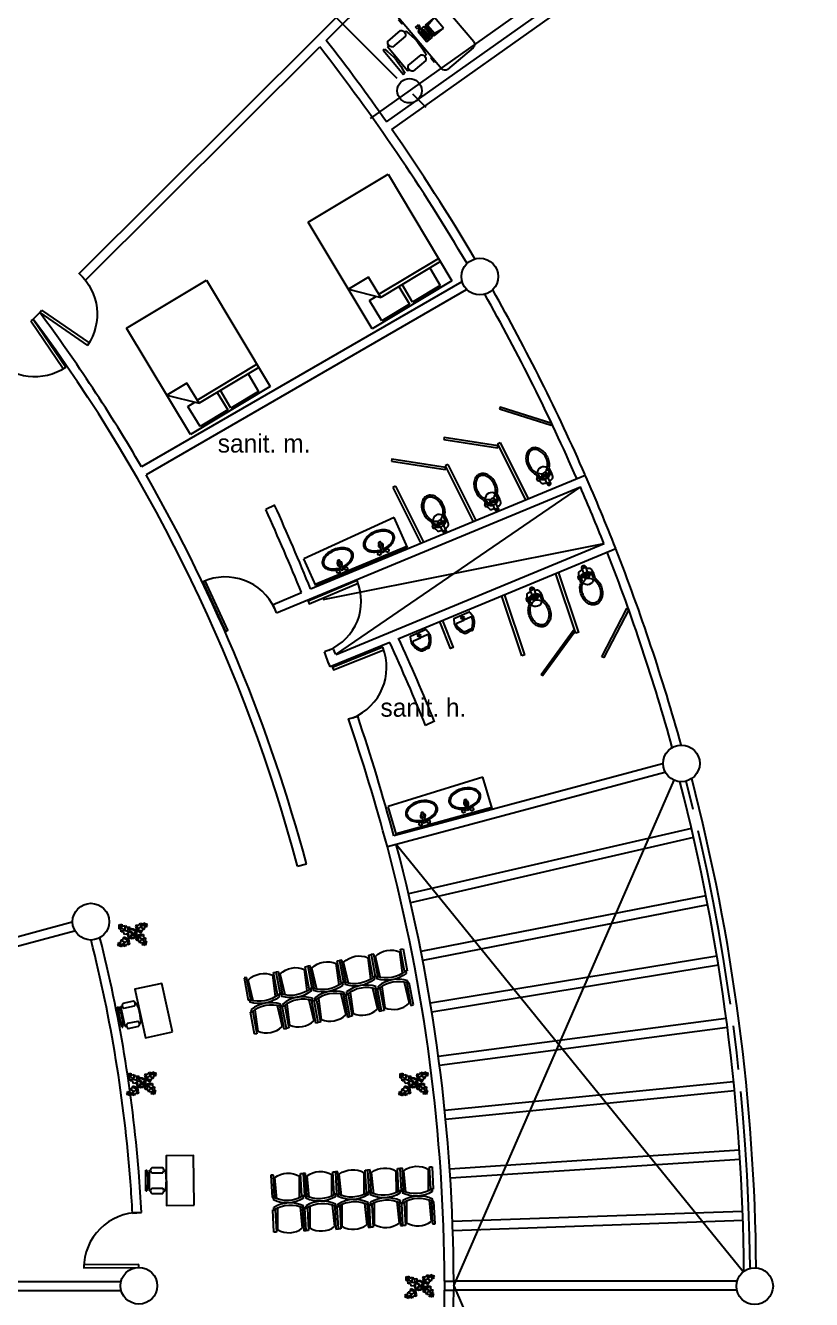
# Model space of a CAD drawing. Header units: millimetres. Extents: x 9 to 248, y 25 to 124.
# Drawn here: x 232.83 to 245.69, y 79.94 to 100.77 of the extents above; entities that cross this region are included whole.
import ezdxf

# ---------------------------------------------------------------- set-up
doc = ezdxf.new("R2010")
doc.units = ezdxf.units.MM
doc.header["$LTSCALE"] = 0.8
doc.header["$MEASUREMENT"] = 0
doc.linetypes.add('ACAD_ISO02W100', pattern=[15, 12, -3])
doc.linetypes.add('ACAD_ISO08W100', pattern=[36, 24, -3, 6, -3])
for name, color, linetype in [('cancel', 2, 'Continuous'), ('CANCELERIA', 30, 'Continuous'), ('COLUMNAS', 5, 'Continuous'), ('EJES', 1, 'ACAD_ISO08W100'), ('JARDIN', 3, 'Continuous'), ('letrero', 4, 'Continuous'), ('MSAN', 2, 'Continuous'), ('MUEBLES', 2, 'Continuous'), ('MUROS', 6, 'Continuous')]:
    doc.layers.add(name, color=color, linetype=linetype)
doc.styles.get("Standard").update_dxf_attribs({"font": 'bgothl.ttf'})

# ---------------------------------------------------------------- blocks, each defined once
blk = doc.blocks.new('PUERTA01')
at = {"layer": 'MUEBLES', "ltscale": 0.15}
blk.add_lwpolyline([(91.591, 47.157), (92.347, 46.669), (92.374, 46.711), (91.618, 47.199)], close=True, dxfattribs=at)
blk.add_arc((91.616, 47.201), 0.9, 236.4813, 327.5293, dxfattribs=at)
blk = doc.blocks.new('COLUMNA')
at = {"layer": 'COLUMNAS', "ltscale": 0.15}
blk.add_circle((78.551, 72.792), 0.3, dxfattribs=at)
blk = doc.blocks.new('ESCRITORIO')
at = {"layer": 'MUEBLES', "ltscale": 0.15}
blk.add_lwpolyline([(78.54, 40.671), (79.258, 41.044), (79.051, 41.443), (78.332, 41.07)], close=True, dxfattribs=at)
blk = doc.blocks.new('Plant - Rubber or Philodendron')
at = {"linetype": 'Continuous'}
for p, q in [((-16.2005, 11.4774), (-13.9899, 8.1064)), ((-16.2005, 11.4774), (-14.8639, 10.7964)), ((-16.0159, 6.3329), (-16.2005, 11.4774)), ((-14.0069, 5.8704), (-16.0159, 6.3329)), ((-15.3434, 6.5514), (-13.9984, 6.9884)), ((-14.8639, 10.7964), (-12.6195, 11.8975)), ((-13.5868, 2.2894), (-14.0069, 5.8704)), ((-13.9899, 8.1064), (-9.5434, 4.7185)), ((-10.6784, 2.491), (-13.5868, 2.2894)), ((-13.3174, 8.325), (-13.0735, 11.0065)), ((-13.1329, 3.1804), (-10.6614, 4.727)), ((-12.6195, 11.8975), (-12.1909, 9.4345)), ((-12.1909, 9.4345), (-8.3829, 10.3)), ((-9.5858, -0.8715), (-10.6784, 2.491)), ((-9.5434, 4.7185), (-4.1917, 2.9888)), ((-8.8369, 9.409), (-9.0894, 5.6095)), ((-8.3829, 10.3), (-7.0549, 8.501)), ((-7.1228, -0.443), (-3.5248, 2.2131)), ((-7.0549, 8.501), (-3.0284, 8.6941)), ((-4.8529, 4.012), (-5.7184, 7.82)), ((-3.5248, 2.2131), (-3.3011, 2.4355)), ((-3.3011, 2.4355), (-0.5306, 1.7947)), ((-3.0284, 8.6941), (-3.0709, 3.1041)), ((-3.0709, 3.1041), (0.0797, 2.3163)), ((-0.5306, 1.7947), (-0.2255, -0.5527)), ((-0.5306, 1.7947), (-0.5306, 1.7947)), ((0.0797, 2.3163), (0.4866, -0.031)), ((0.4866, -0.031), (2.1141, 0.2298)), ((2.1141, 0.2298), (5.4346, 3.9146)), ((6.1032, 3.6844), (2.8262, -0.031)), ((4.6914, 8.8812), (5.3859, 11.2828)), ((4.6914, 8.8812), (5.5014, 4.4831)), ((5.3859, 11.2828), (8.8871, 10.7908)), ((5.4346, 3.9146), (5.5014, 4.4831)), ((5.9878, 10.4842), (7.1971, 6.3869)), ((11.1089, 1.1958), (6.1032, 3.6844)), ((10.3916, 8.7942), (6.2847, 4.4028)), ((7.7005, 4.8881), (11.5025, 3.9967)), ((8.8871, 10.7908), (9.9809, 13.4933)), ((9.9809, 13.4933), (13.3837, 12.301)), ((15.3859, 11.3055), (10.3916, 8.7942)), ((10.5828, 12.6946), (10.8893, 9.7953)), ((14.2977, 6.1031), (10.9934, 7.9956)), ((12.7005, 4.8994), (11.1089, 1.1958)), ((14.8995, 5.3044), (12.7005, 4.8994)), ((13.3837, 12.301), (14.68, 13.9039)), ((14.5816, 13.2037), (14.3848, 11.8033)), ((14.68, 13.9039), (19.3848, 11.8146)), ((15.7909, 9.1065), (14.8995, 5.3044)), ((15.2875, 10.6053), (17.5907, 9.2105)), ((19.3848, 11.8146), (15.3859, 11.3055)), ((18.1925, 8.4119), (15.7909, 9.1065)), ((19.3848, 11.8146), (18.1868, 10.9119)), ((18.1868, 10.9119), (18.1925, 8.4119)), ((-18.008, -14.1781), (-16.8101, -13.2754)), ((-18.008, -14.1781), (-14.0091, -13.669)), ((-13.3032, -16.2674), (-18.008, -14.1781)), ((-16.8157, -10.7754), (-14.4141, -11.4699)), ((-16.8101, -13.2754), (-16.8157, -10.7754)), ((-13.9107, -12.9688), (-16.2139, -11.574)), ((-14.4141, -11.4699), (-13.5228, -7.6679)), ((-14.0091, -13.669), (-9.0148, -11.1577)), ((-13.5228, -7.6679), (-11.3237, -7.2629)), ((-12.0069, -14.6645), (-13.3032, -16.2674)), ((-13.2048, -15.5672), (-13.008, -14.1668)), ((-12.921, -8.4665), (-9.6166, -10.359)), ((-8.6042, -15.8568), (-12.0069, -14.6645)), ((-11.3237, -7.2629), (-9.7321, -3.5593)), ((-6.3237, -7.2516), (-10.1257, -6.3602)), ((-9.7321, -3.5593), (-4.7264, -6.0479)), ((-7.1228, -0.443), (-9.5858, -0.8715)), ((-9.206, -15.0581), (-9.5126, -12.1588)), ((-9.0148, -11.1577), (-4.9047, -6.8122)), ((-7.5103, -13.1543), (-8.6042, -15.8568)), ((-4.0092, -13.6463), (-7.5103, -13.1543)), ((-4.611, -12.8477), (-5.8203, -8.7504)), ((-2.019, -3.6148), (-4.7264, -6.0479)), ((-4.1246, -6.8466), (-4.0579, -6.2781)), ((-3.3146, -11.2447), (-4.1246, -6.8466)), ((-4.0579, -6.2781), (-0.9375, -3.1608)), ((-3.3146, -11.2447), (-4.0092, -13.6463)), ((-2.019, -3.6148), (-0.2255, -0.5527)), ((-0.9375, -3.1608), (0.5883, -0.8135)), ((0.5883, -0.8135), (2.2447, -2.0916)), ((2.8262, -0.031), (1.3003, -0.5527)), ((1.3003, -0.5527), (2.4193, -1.4655)), ((2.2447, -2.0916), (6.7108, -2.6626)), ((2.4193, -1.4655), (6.895, -2.1175)), ((4.943, -7.9659), (6.7108, -2.6626)), ((8.8321, -9.0266), (4.943, -7.9659)), ((11.6605, -0.5413), (6.895, -2.1175)), ((12.3677, -6.1981), (7.219, -2.6772)), ((8.125, -4.0768), (7.7715, -7.9659)), ((8.3544, -2.7453), (13.1973, -2.1704)), ((9.5392, -11.1479), (8.8321, -9.0266)), ((13.4283, -11.5015), (9.5392, -11.1479)), ((10.2463, -10.4408), (11.6605, -6.9053)), ((11.6605, -0.5413), (14.1354, -0.8948)), ((15.5496, -10.7943), (12.3677, -6.1981)), ((13.0748, -13.9763), (13.4283, -11.5015)), ((15.5496, -13.6228), (13.0748, -13.9763)), ((16.2567, -5.8446), (13.4283, -6.5517)), ((14.8425, -10.7943), (13.7819, -13.2692)), ((14.1354, -0.8948), (14.1354, -4.4304)), ((14.1354, -4.4304), (16.9638, -5.1375)), ((16.6103, -14.6834), (15.5496, -10.7943)), ((16.6103, -14.6834), (15.5496, -13.6228)), ((17.3174, -9.7337), (15.9032, -9.7337)), ((16.9638, -5.1375), (16.2567, -8.673)), ((16.2567, -8.673), (18.0245, -9.7337)), ((18.0245, -9.7337), (16.6103, -14.6834))]:
    blk.add_line(p, q, dxfattribs=at)
for centre, radius, start, end in [((0.0308, 0.1664), 6, 178.6147, 235.1169), ((0.0308, 0.1664), 5, 168.1647, 238.6725), ((0, 0), 6.1275, 34.37569, 120.1028), ((-0.0601, -0.2075), 5.2461, 33.82192, 124.9414), ((-0.2664, 0.1682), 5.2775, 338.4094, 20.03007), ((-0.098, 0.1364), 6.1288, 341.2017, 26.09184), ((-0.0234, 0.3825), 6.1492, 242.5812, 331.2714), ((-0.1102, 0.4886), 5.2883, 247.3711, 327.472)]:
    blk.add_arc(centre, radius, start, end, dxfattribs=at)
blk = doc.blocks.new('Chair - Desk')
at = {"linetype": 'Continuous'}
for p, q in [((-8.5, 0), (-8.5, -1)), ((-8.5, 0), (8.5, 0)), ((8.5, 0), (8.5, -1)), ((-10.5, -5), (-10.5, -14)), ((-8.5, -3), (-8.5, -4)), ((-8.5, -3), (8.5, -3)), ((-6.5, -14), (-6.5, -5)), ((-2, -3), (-2, -1.9355)), ((2, -1.9576), (2, -3)), ((6.5, -5), (6.5, -14)), ((8.5, -3), (8.5, -4)), ((10.5, -14), (10.5, -5)), ((-8.5, -15), (-8.5, -16)), ((8.5, -15), (8.5, -16))]:
    blk.add_line(p, q, dxfattribs=at)
for centre, radius, start, end in [((-8.5, -6.5), 2.5, 36.8699, 143.1301), ((0, 34.625), 36.625, 256.5803, 283.4197), ((8.5, -6.5), 2.5, 36.8699, 143.1301), ((-8.5, -12.5), 2.5, 216.8699, 323.1301), ((0, 19.625), 36.625, 256.5803, 283.4197), ((8.5, -12.5), 2.5, 216.8699, 323.1301)]:
    blk.add_arc(centre, radius, start, end, dxfattribs=at)
blk = doc.blocks.new('columna0001')
at = {"layer": 'COLUMNAS', "ltscale": 0.15}
blk.add_circle((0, 0), 0.2, dxfattribs=at)
blk = doc.blocks.new('PUERTA')
blk.add_lwpolyline([(-0.95, 0.948), (-0.95, -0.002), (-0.902, -0.002), (-0.902, 0.947)])
at = {"ltscale": 0.15}
blk.add_arc((-0.95, -0.002), 0.95, 0.0972, 90, dxfattribs=at)
blk = doc.blocks.new('S-ESPERA')
at = {"color": 0, "linetype": 'ByBlock'}
for p, q in [((-0.183, 2.642), (0.183, 2.642)), ((-0.183, 2.601), (-0.183, 2.642)), ((0.183, 2.601), (-0.183, 2.601)), ((0.209, 2.563), (-0.142, 2.581)), ((0.183, 2.642), (0.183, 2.621)), ((0.183, 2.621), (0.224, 2.621)), ((0.183, 2.621), (0.183, 2.601)), ((0.183, 2.154), (-0.183, 2.154)), ((-0.183, 2.154), (-0.183, 2.113)), ((-0.183, 2.113), (0.183, 2.113)), ((-0.183, 2.113), (0.183, 2.113)), ((-0.183, 2.073), (-0.183, 2.113)), ((-0.183, 2.113), (0.183, 2.113)), ((0.209, 2.192), (-0.142, 2.174)), ((0.183, 2.134), (0.183, 2.154)), ((0.183, 2.113), (0.183, 2.134)), ((0.183, 2.134), (0.224, 2.134)), ((0.183, 2.113), (0.183, 2.093)), ((0.183, 2.113), (0.183, 2.093)), ((0.183, 2.093), (0.224, 2.093)), ((0.183, 2.093), (0.183, 2.073)), ((0.183, 2.093), (0.224, 2.093)), ((0.183, 2.073), (-0.183, 2.073)), ((0.209, 2.035), (-0.142, 2.052)), ((-0.183, 1.626), (-0.183, 1.585)), ((0.183, 1.626), (-0.183, 1.626)), ((-0.183, 1.544), (-0.183, 1.585)), ((-0.183, 1.585), (0.183, 1.585)), ((-0.183, 1.585), (0.183, 1.585)), ((0.183, 1.544), (-0.183, 1.544)), ((0.209, 1.664), (-0.142, 1.646)), ((0.209, 1.506), (-0.142, 1.524)), ((0.183, 1.605), (0.183, 1.626)), ((0.183, 1.605), (0.224, 1.605)), ((0.183, 1.585), (0.183, 1.605)), ((0.183, 1.585), (0.183, 1.565)), ((0.183, 1.565), (0.183, 1.544)), ((0.183, 1.565), (0.224, 1.565)), ((-0.183, 1.097), (-0.183, 1.057)), ((0.183, 1.097), (-0.183, 1.097)), ((-0.183, 1.057), (0.183, 1.057)), ((-0.183, 1.016), (-0.183, 1.057)), ((-0.183, 1.057), (0.183, 1.057)), ((0.209, 1.135), (-0.142, 1.118)), ((0.183, 1.077), (0.183, 1.097)), ((0.183, 1.077), (0.224, 1.077)), ((0.183, 1.057), (0.183, 1.077)), ((0.183, 1.057), (0.183, 1.036)), ((0.183, 1.016), (-0.183, 1.016)), ((0.209, 0.978), (-0.142, 0.996)), ((0.183, 1.036), (0.183, 1.016)), ((0.183, 1.036), (0.224, 1.036)), ((-0.183, 0.569), (-0.183, 0.528)), ((0.183, 0.569), (-0.183, 0.569)), ((-0.183, 0.488), (-0.183, 0.528)), ((-0.183, 0.528), (0.183, 0.528)), ((-0.183, 0.528), (0.183, 0.528)), ((0.183, 0.488), (-0.183, 0.488)), ((0.209, 0.607), (-0.142, 0.589)), ((0.209, 0.45), (-0.142, 0.467)), ((0.183, 0.549), (0.183, 0.569)), ((0.183, 0.549), (0.224, 0.549)), ((0.183, 0.528), (0.183, 0.549)), ((0.183, 0.528), (0.183, 0.508)), ((0.183, 0.508), (0.183, 0.488)), ((0.183, 0.508), (0.224, 0.508)), ((-0.183, 0.041), (-0.183, 0)), ((0.183, 0.041), (-0.183, 0.041)), ((-0.183, 0), (0.183, 0)), ((0.209, 0.079), (-0.142, 0.061)), ((0.183, 0.02), (0.183, 0.041)), ((0.183, 0.02), (0.224, 0.02)), ((0.183, 0), (0.183, 0.02))]:
    blk.add_line(p, q, dxfattribs=at)
for centre, radius, start, end in [((0.166, 2.377), 0.369, 146.6015, 213.3985), ((-0.274, 2.377), 0.518, 331.9275, 28.0725), ((-0.234, 2.377), 0.518, 331.9275, 28.0725), ((-0.274, 1.849), 0.518, 331.9275, 28.0725), ((-0.234, 1.849), 0.518, 331.9275, 28.0725), ((0.166, 1.849), 0.369, 146.6015, 213.3985), ((0.166, 1.321), 0.369, 146.6015, 213.3985), ((-0.274, 1.321), 0.518, 331.9275, 28.0725), ((-0.234, 1.321), 0.518, 331.9275, 28.0725), ((0.166, 0.792), 0.369, 146.6015, 213.3985), ((-0.274, 0.792), 0.518, 331.9275, 28.0725), ((-0.234, 0.792), 0.518, 331.9275, 28.0725), ((0.166, 0.264), 0.369, 146.6015, 213.3985), ((-0.274, 0.264), 0.518, 331.9275, 28.0725), ((-0.234, 0.264), 0.518, 331.9275, 28.0725)]:
    blk.add_arc(centre, radius, start, end, dxfattribs=at)
blk = doc.blocks.new('MU10')
at = {"color": 0, "linetype": 'ByBlock'}
blk.add_lwpolyline([(0.125, -0.037), (0.127, -0.048), (0.131, -0.057), (0.135, -0.066), (0.141, -0.073), (0.163, -0.089), (0.228, -0.092, 0.063937), (0.263, -0.125, 0.085102), (0.338, -0.163, 0.074474), (0.432, -0.177, 0.074474), (0.527, -0.163, 0.085102), (0.602, -0.125, 0.106258), (0.655, -0.065, 0.128301), (0.672, 0, 0.128301), (0.655, 0.065, 0.106258), (0.602, 0.125, 0.085102), (0.527, 0.163, 0.074474), (0.432, 0.177, 0.074474), (0.338, 0.163, 0.085102), (0.263, 0.125, 0.063937), (0.228, 0.092), (0.163, 0.089), (0.141, 0.073), (0.135, 0.066), (0.131, 0.057), (0.127, 0.047), (0.125, 0.037), (0.124, 0.03), (0.03, 0.03, 0.414214), (0, 0, 0.414214), (0.03, -0.03), (0.124, -0.03)], format="xyb", close=True, dxfattribs=at)
for points in [[(0.143, 0.116), (0.121, 0.113), (0.1, 0.108), (0.086, 0.101), (0.077, 0.092), (0.071, 0.081), (0.068, 0.068), (0.065, 0.052), (0.063, 0.036), (0.063, 0.03)], [(0.151, 0.13), (0.141, 0.13), (0.141, 0.11), (0.151, 0.11)], [(0.161, 0.1), (0.151, 0.1), (0.151, 0.14), (0.191, 0.14), (0.191, 0.1), (0.161, 0.1)], [(0.161, 0.075), (0.151, 0.075), (0.151, 0.085), (0.191, 0.085), (0.191, 0.075), (0.181, 0.075)], [(0.161, 0.085), (0.161, 0.1)], [(0.161, 0.017), (0.161, 0.03), (0.181, 0.03), (0.181, 0.017)], [(0.166, 0.03), (0.166, 0.05), (0.176, 0.05), (0.176, 0.03)], [(0.181, 0.085), (0.181, 0.1)], [(0.191, 0.135), (0.196, 0.135), (0.196, 0.105), (0.191, 0.105)], [(0.196, 0.13), (0.201, 0.13), (0.201, 0.11), (0.196, 0.11)], [(0.201, 0.125), (0.211, 0.125), (0.211, 0.115), (0.201, 0.115)], [(0.257, 0.121), (0.213, 0.12)], [(0.063, -0.03), (0.063, -0.036), (0.065, -0.052), (0.068, -0.068), (0.071, -0.081), (0.077, -0.092), (0.086, -0.101), (0.1, -0.108), (0.121, -0.113), (0.151, -0.117), (0.16, -0.119), (0.257, -0.121)], [(0.161, -0.018), (0.161, -0.025), (0.181, -0.025), (0.181, -0.017)], [(0.166, -0.025), (0.161, -0.075), (0.181, -0.075), (0.176, -0.025)]]:
    blk.add_lwpolyline(points, dxfattribs=at)
blk.add_lwpolyline([(0.161, 0.05), (0.181, 0.05), (0.181, 0.075), (0.161, 0.075)], close=True, dxfattribs=at)
for points in [[(0.183, 0.085, 0.076321), (0.186, 0.1)], [(0.432, 0.147, 0.074474), (0.346, 0.135, 0.085102), (0.281, 0.101, 0.171931), (0.22, 0.012, 0.128301)], [(0.22, -0.012, 0.171931), (0.281, -0.101, 0.085102), (0.346, -0.135, 0.074474), (0.432, -0.147, 0.074474), (0.518, -0.135, 0.085102), (0.584, -0.101, 0.106258), (0.629, -0.05, 0.128301), (0.642, 0, 0.128301), (0.629, 0.05, 0.106258), (0.584, 0.101, 0.085102), (0.518, 0.135, 0.074474), (0.432, 0.147, 0.074474)]]:
    blk.add_lwpolyline(points, format="xyb", dxfattribs=at)
for centre, radius in [((0.03, 0), 0.015), ((0.171, 0), 0.02), ((0.171, 0), 0.01)]:
    blk.add_circle(centre, radius, dxfattribs=at)
for start, end in [(99.1612, 262.0544), (280.0935, 78.4473), (266.1443, 266.2441)]:
    blk.add_arc((0.171, 0), 0.0503, start, end)
blk.add_arc((0.223, 0), 0.102, 296.6147, 63.3853, dxfattribs=at)
blk = doc.blocks.new('MINGP1')
at = {"layer": 'MSAN'}
for p, q in [((-0.133, 0.118), (-0.153, 0.049)), ((-0.133, 0.118), (-0.153, 0.049)), ((-0.124, 0.126), (0.146, 0.126)), ((-0.124, 0.126), (0.146, 0.126)), ((-0.111, 0.034), (0.011, 0.034)), ((-0.111, 0.034), (0.011, 0.034)), ((0.133, 0.034), (0.012, 0.034)), ((0.133, 0.034), (0.012, 0.034)), ((0.155, 0.118), (0.175, 0.049)), ((0.155, 0.118), (0.175, 0.049)), ((-0.046, -0.142), (0.011, -0.142)), ((-0.046, -0.142), (0.011, -0.142)), ((-0.041, -0.173), (0.011, -0.173)), ((-0.041, -0.173), (0.011, -0.173)), ((0.068, -0.142), (0.012, -0.142)), ((0.068, -0.142), (0.012, -0.142)), ((0.063, -0.173), (0.012, -0.173)), ((0.063, -0.173), (0.012, -0.173))]:
    blk.add_line(p, q, dxfattribs=at)
for radius in [0.0236, 0.0236, 0.00865, 0.00865]:
    blk.add_circle((0.01, 0.078), radius, dxfattribs=at)
for centre, radius, start, end in [((-0.076, 0.027), 0.08, 163.9075, 184.4031), ((-0.076, 0.027), 0.08, 163.9075, 184.4031), ((0.123, 0.042), 0.28, 184.4031, 226.7696), ((0.123, 0.042), 0.28, 184.4031, 226.7696), ((-0.124, 0.116), 0.01, 90, 163.9075), ((-0.124, 0.116), 0.01, 90, 163.9075), ((-0.111, 0.014), 0.02, 90, 188.6816), ((-0.111, 0.014), 0.02, 90, 188.6816), ((0.146, 0.053), 0.28, 188.6816, 222.3611), ((0.146, 0.053), 0.28, 188.6816, 222.3611), ((-0.124, 0.053), 0.28, 317.6389, 351.3184), ((-0.124, 0.053), 0.28, 317.6389, 351.3184), ((-0.101, 0.042), 0.28, 313.2304, 355.5969), ((-0.101, 0.042), 0.28, 313.2304, 355.5969), ((0.133, 0.014), 0.02, 351.3184, 90), ((0.133, 0.014), 0.02, 351.3184, 90), ((0.146, 0.116), 0.01, 16.0925, 90), ((0.146, 0.116), 0.01, 16.0925, 90), ((0.098, 0.027), 0.08, 355.5969, 16.0925), ((0.098, 0.027), 0.08, 355.5969, 16.0925), ((-0.041, -0.133), 0.04, 226.7696, 270), ((-0.041, -0.133), 0.04, 226.7696, 270), ((-0.046, -0.122), 0.02, 222.3611, 270), ((-0.046, -0.122), 0.02, 222.3611, 270), ((0.063, -0.133), 0.04, 270, 313.2304), ((0.063, -0.133), 0.04, 270, 313.2304), ((0.068, -0.122), 0.02, 270, 317.6389), ((0.068, -0.122), 0.02, 270, 317.6389)]:
    blk.add_arc(centre, radius, start, end, dxfattribs=at)
blk = doc.blocks.new('LLAVES')
at = {"color": 0, "linetype": 'ByBlock'}
for p, q in [((0.015, 0.005), (0.015, -0.005)), ((0.095, 0.01), (0.02, 0.01)), ((0.1, -0.005), (0.1, 0.005)), ((0.02, -0.01), (0.095, -0.01))]:
    blk.add_line(p, q, dxfattribs=at)
for centre in [(0.013, 0.035), (0.013, -0.035)]:
    blk.add_circle(centre, 0.013, dxfattribs=at)
for centre, start, end in [((0.02, 0.005), 90, 180), ((0.095, 0.005), 0, 90), ((0.02, -0.005), 180, 270), ((0.095, -0.005), 270, 360)]:
    blk.add_arc(centre, 0.005, start, end, dxfattribs=at)
blk = doc.blocks.new('MU6')
at = {"color": 0, "linetype": 'ByBlock'}
for points in [[(-0.018, 0.171, 0.050781), (-0.102, 0.158, 0.076871), (-0.183, 0.123, 0.107155), (-0.243, 0.064, 0.146462), (-0.261, 0.005, 0.146462), (-0.243, -0.054, 0.107155), (-0.183, -0.112, 0.076871), (-0.102, -0.148, 0.063889), (0.003, -0.161, 0.063889), (0.109, -0.148, 0.076871), (0.19, -0.112, 0.107155), (0.25, -0.054, 0.146462), (0.267, 0.005, 0.146462), (0.25, 0.064, 0.107155), (0.19, 0.123, 0.076871), (0.109, 0.158, 0.053581), (0.021, 0.171, 0.063889)], [(-0.017, 0.151, 0.050781), (-0.097, 0.139, 0.076871), (-0.173, 0.106, 0.107155), (-0.226, 0.053, 0.146462), (-0.241, 0.005, 0.146462), (-0.226, -0.043, 0.107155), (-0.173, -0.095, 0.076871), (-0.097, -0.128, 0.063889), (0.003, -0.141, 0.063889), (0.104, -0.128, 0.076871), (0.179, -0.095, 0.107155), (0.233, -0.043, 0.146462), (0.247, 0.005, 0.146462), (0.233, 0.053, 0.107155), (0.179, 0.106, 0.076871), (0.104, 0.139, 0.053581), (0.02, 0.151, 0.053581)]]:
    blk.add_lwpolyline(points, format="xyb", dxfattribs=at)
for start, end in [(119.1764, 240.8236), (299.1764, 60.8236)]:
    blk.add_arc((0.001, 0.088), 0.04, start, end, dxfattribs=at)
at = {"color": 0, "linetype": 'ByBlock', "xscale": 2, "yscale": 2, "zscale": 2, "rotation": 270}
blk.add_blockref('LLAVES', (0.001, 0.228), dxfattribs=at)
blk = doc.blocks.new('Bed - Queen')
at = {"linetype": 'Continuous'}
for p, q in [((0, -80.00003), (0, 0)), ((0, 0), (59.99999, 0)), ((59.99999, 0), (59.99999, -80.00003)), ((7.99999, -1.2), (28.79998, -1.2)), ((7.99999, -14.4), (7.99999, -1.2)), ((28.79998, -1.2), (28.79998, -14.4)), ((31.19999, -1.2), (51.99999, -1.2)), ((31.19999, -14.4), (31.19999, -1.2)), ((51.99999, -1.2), (51.99999, -16.4)), ((0, -14.4), (44.8, -14.4)), ((59.99999, -29.6), (44.8, -14.4)), ((44.8, -14.4), (44.8, -29.6)), ((51.99999, -16.4), (46.79936, -16.4)), ((44.8, -16.8), (0, -16.8)), ((44.8, -29.6), (59.99999, -29.6)), ((59.99999, -80.00003), (0, -80.00003))]:
    blk.add_line(p, q, dxfattribs=at)
blk = doc.blocks.new('p')
at = {"layer": 'MUEBLES', "ltscale": 0.15}
for p, q in [((341.747, 97.963), (341.706, 97.935)), ((341.747, 97.963), (342.279, 97.181)), ((342.237, 97.154), (342.279, 97.181))]:
    blk.add_line(p, q, dxfattribs=at)
blk.add_lwpolyline([(341.706, 97.935), (342.237, 97.154)], dxfattribs=at)
blk.add_arc((341.773, 97.925), 0.9, 221.9623, 304.191, dxfattribs=at)
blk = doc.blocks.new('escr')
at = {"linetype": 'Continuous'}
for p, q in [((-0.76, -0.213), (-0.76, 0.336)), ((-0.692, 0.404), (0.543, 0.404)), ((0.611, 0.336), (0.611, -0.213)), ((-0.198, -0.03), (-0.198, 0.168)), ((-0.168, 0), (-0.198, 0.168)), ((-0.198, 0.168), (0.03, 0.168)), ((-0.198, -0.03), (-0.168, 0)), ((0, 0), (-0.168, 0)), ((0.03, 0.168), (0, 0)), ((0, 0), (0.03, -0.03)), ((0.03, 0.168), (0.03, -0.03)), ((0.03, -0.03), (-0.198, -0.03)), ((-0.198, -0.061), (0.03, -0.061)), ((-0.198, -0.183), (-0.198, -0.061)), ((0.03, -0.183), (-0.198, -0.183)), ((0, -0.091), (-0.168, -0.091)), ((-0.168, -0.091), (-0.168, -0.137)), ((0, -0.107), (-0.168, -0.107)), ((-0.168, -0.122), (0, -0.122)), ((-0.168, -0.137), (0, -0.137)), ((0, -0.152), (-0.168, -0.152)), ((-0.168, -0.152), (-0.168, -0.168)), ((-0.168, -0.168), (0, -0.168)), ((0, -0.137), (0, -0.091)), ((0, -0.168), (0, -0.152)), ((0.03, -0.061), (0.03, -0.183)), ((0.061, -0.107), (0.061, -0.168)), ((0.107, -0.107), (0.061, -0.107)), ((0.061, -0.168), (0.107, -0.168)), ((0.069, -0.122), (0.069, -0.137)), ((0.099, -0.122), (0.069, -0.122)), ((0.069, -0.137), (0.099, -0.137)), ((0.084, -0.122), (0.084, -0.137)), ((0.099, -0.137), (0.099, -0.122)), ((0.107, -0.168), (0.107, -0.107)), ((0.543, -0.282), (-0.692, -0.282)), ((-0.532, -0.282), (-0.532, -0.305)), ((-0.532, -0.305), (-0.44, -0.305)), ((-0.44, -0.305), (-0.44, -0.282)), ((-0.418, -0.393), (-0.418, -0.667)), ((-0.357, -0.362), (-0.357, -0.332)), ((-0.296, -0.667), (-0.296, -0.393)), ((0.1, -0.393), (0.1, -0.667)), ((0.161, -0.362), (0.161, -0.332)), ((0.222, -0.667), (0.222, -0.393)), ((0.291, -0.305), (0.291, -0.282)), ((0.383, -0.305), (0.291, -0.305)), ((0.383, -0.282), (0.383, -0.305)), ((-0.357, -0.728), (-0.357, -0.698)), ((0.161, -0.728), (-0.357, -0.728)), ((-0.357, -0.82), (-0.357, -0.789)), ((0.161, -0.82), (-0.357, -0.82)), ((-0.159, -0.76), (-0.159, -0.728)), ((-0.037, -0.728), (-0.037, -0.761)), ((0.161, -0.728), (0.161, -0.698)), ((0.161, -0.82), (0.161, -0.789))]:
    blk.add_line(p, q, dxfattribs=at)
for centre, radius, start, end in [((-0.68, 0.324), 0.0808, 98.1301, 171.8699), ((0.531, 0.324), 0.0808, 8.1301, 81.8699), ((-0.68, -0.202), 0.0808, 188.1301, 261.8699), ((-0.357, -0.439), 0.0762, 36.8699, 143.1301), ((-0.098, -1.418), 1.116, 76.5803, 103.4197), ((0.161, -0.439), 0.0762, 36.8699, 143.1301), ((0.531, -0.202), 0.0808, 278.1301, 351.8699), ((-0.357, -0.621), 0.0762, 216.8699, 323.1301), ((-0.098, -1.875), 1.116, 76.5803, 103.4197), ((0.161, -0.621), 0.0762, 216.8699, 323.1301)]:
    blk.add_arc(centre, radius, start, end, dxfattribs=at)

msp = doc.modelspace()

# ---------------------------------------------------------------- linework, layer by layer
at = {"layer": 'cancel', "ltscale": 0.15}
for p, q in [((241.913, 93.228), (237.905, 90.485)), ((237.703, 91.388), (242.292, 92.302)), ((239.836, 80.166), (243.441, 88.432)), ((243.726, 87.641), (239.097, 86.572)), ((243.759, 87.494), (239.131, 86.426)), ((244.57, 80.392), (238.896, 87.379)), ((243.962, 86.541), (239.3, 85.632)), ((243.991, 86.394), (239.329, 85.484)), ((244.142, 85.555), (239.454, 84.787)), ((244.166, 85.407), (239.478, 84.639)), ((244.295, 84.535), (239.585, 83.914)), ((244.314, 84.386), (239.605, 83.766)), ((239.689, 83.036), (244.416, 83.508)), ((239.704, 82.887), (244.431, 83.359)), ((239.771, 82.078), (244.511, 82.388)), ((239.781, 81.928), (244.521, 82.238)), ((239.816, 81.221), (244.563, 81.386)), ((239.821, 81.071), (244.569, 81.236)), ((244.46, 80.241), (239.836, 80.241)), ((239.836, 80.166), (243.441, 71.9)), ((244.46, 80.091), (239.836, 80.091))]:
    msp.add_line(p, q, dxfattribs=at)
for radius, start, end in [(32.9, 0.413, 14.5082), (33.1, 0.5209, 14.5097)]:
    msp.add_arc((211.686, 80.166), radius, start, end, dxfattribs=at)
at = {"layer": 'CANCELERIA', "ltscale": 0.15}
for centre, radius, start, end in [((211.686, 80.166), 33.075, 23.6312, 29.4951), ((211.686, 80.166), 32.925, 23.6312, 29.4951), ((211.686, 80.166), 32.925, 15.5049, 21.3688), ((211.686, 80.166), 33.075, 15.5049, 21.3688), ((211.685, 80.166), 28.001, 0.1525, 14.8469), ((211.685, 80.166), 28.151, 0.1525, 14.8469), ((211.685, 80.166), 28.001, 345.1531, 359.8475), ((211.685, 80.166), 28.151, 345.1531, 359.8475)]:
    msp.add_arc(centre, radius, start, end, dxfattribs=at)
at = {"layer": 'COLUMNAS', "ltscale": 0.15}
for centre in [(243.561, 88.707), (244.76, 80.159)]:
    msp.add_circle(centre, 0.3, dxfattribs=at)
at = {"layer": 'EJES', "ltscale": 0.15}
msp.add_line((230.762, 108.056), (239.38, 99.439), dxfattribs=at)
at = {"layer": 'EJES', "linetype": 'ByBlock', "ltscale": 0.15}
msp.add_line((238.475, 99.254), (245.488, 104.221), dxfattribs=at)
at = {"layer": 'EJES', "ltscale": 0.15}
msp.add_arc((211.686, 80.166), 33, 0.5209, 14.4791, dxfattribs=at)
at = {"layer": 'MUEBLES', "ltscale": 0.15}
for p, q in [((240.596, 93.953), (241.053, 93.034)), ((240.552, 93.93), (241.008, 93.012)), ((240.598, 93.95), (240.553, 93.927)), ((239.741, 93.596), (239.696, 93.574)), ((239.696, 93.574), (240.153, 92.655)), ((239.741, 93.596), (240.198, 92.678)), ((238.885, 93.242), (238.84, 93.22)), ((238.84, 93.22), (239.297, 92.301)), ((238.885, 93.242), (239.342, 92.323)), ((238.863, 92.728), (237.385, 92.054)), ((239.079, 92.238), (238.863, 92.728)), ((239.072, 92.255), (237.571, 91.63)), ((239.079, 92.238), (237.579, 91.614)), ((237.579, 91.614), (237.385, 92.054)), ((241.835, 90.832), (241.507, 91.804)), ((241.882, 90.848), (241.554, 91.82)), ((241.001, 90.483), (240.673, 91.455)), ((240.953, 90.467), (240.625, 91.439)), ((241.881, 90.851), (241.834, 90.835)), ((241.001, 90.483), (240.953, 90.467)), ((240.315, 88.482), (238.763, 88.001)), ((240.467, 87.969), (240.315, 88.482)), ((238.899, 87.539), (238.763, 88.001)), ((240.461, 87.986), (238.894, 87.556)), ((240.467, 87.969), (238.899, 87.539))]:
    msp.add_line(p, q, dxfattribs=at)
at = {"layer": 'MUEBLES'}
for points in [[(240.584, 94.502), (241.431, 94.235), (241.44, 94.264), (240.594, 94.531)], [(239.676, 94.004), (240.554, 93.867), (240.558, 93.898), (239.681, 94.035)], [(238.82, 93.65), (239.697, 93.513), (239.702, 93.543), (238.825, 93.681)], [(242.262, 90.451), (242.671, 91.24), (242.699, 91.225), (242.29, 90.437)], [(241.269, 90.16), (241.791, 90.878), (241.816, 90.86), (241.294, 90.142)]]:
    msp.add_lwpolyline(points, close=True, dxfattribs=at)
msp.add_lwpolyline([(239.656, 91.025), (239.826, 90.6), (239.785, 90.584), (239.615, 91.008)], dxfattribs=at)
at = {"layer": 'MUROS', "ltscale": 0.15}
for p, q in [((238.738, 99.196), (245.603, 104.057)), ((238.825, 99.072), (245.69, 103.935)), ((237.645, 100.634), (240.206, 103.182)), ((237.751, 100.527), (240.312, 103.075)), ((233.705, 96.714), (237.645, 100.634)), ((233.81, 96.607), (237.644, 100.421)), ((233.81, 96.607), (233.71, 96.716)), ((239.967, 96.581), (234.728, 93.556)), ((239.967, 96.581), (234.728, 93.556)), ((240.042, 96.451), (234.803, 93.426)), ((240.042, 96.451), (234.803, 93.426)), ((232.957, 95.97), (233.065, 96.077)), ((237.494, 91.56), (241.989, 93.421)), ((236.938, 91.167), (241.913, 93.228)), ((236.908, 92.927), (236.762, 92.856)), ((237.911, 90.488), (242.296, 92.304)), ((238.938, 90.751), (242.486, 92.22)), ((236.881, 91.306), (237.347, 91.499)), ((236.938, 91.167), (236.881, 91.306)), ((238.79, 90.684), (237.813, 90.285)), ((237.868, 90.587), (237.723, 90.533)), ((238.111, 89.435), (238.256, 89.474)), ((239.521, 89.399), (239.375, 89.327)), ((237.283, 87.025), (237.428, 87.064)), ((228.142, 84.653), (233.593, 86.114)), ((228.181, 84.508), (233.632, 85.969)), ((228.745, 80.241), (234.386, 80.236)), ((239.686, 80.241), (239.836, 80.241)), ((239.686, 80.241), (239.686, 80.091)), ((239.836, 80.241), (239.836, 80.091)), ((228.745, 80.091), (234.386, 80.086)), ((239.686, 80.091), (239.836, 80.091))]:
    msp.add_line(p, q, dxfattribs=at)
at = {"layer": 'MUROS'}
for p, q in [((243.291, 88.557), (238.751, 87.34)), ((243.252, 88.702), (238.857, 87.524))]:
    msp.add_line(p, q, dxfattribs=at)
at = {"layer": 'MUROS', "linetype": 'ACAD_ISO02W100', "ltscale": 0.15}
msp.add_line((234.581, 81.355), (234.729, 81.362), dxfattribs=at)
at = {"layer": 'MUROS', "ltscale": 0.15}
for centre, radius, start, end in [((211.686, 80.166), 32.925, 30.5049, 37.9646), ((211.686, 80.166), 33.075, 35.1242, 37.9959), ((211.686, 80.166), 33.075, 30.5038, 34.8627), ((211.68, 80.164), 26.656, 30.1585, 36.6543), ((211.686, 80.166), 26.5, 15, 36.6118), ((211.68, 80.164), 26.656, 15.0009, 29.8361), ((211.686, 80.166), 33.075, 21.3739, 23.6261), ((211.686, 80.166), 32.925, 21.6299, 23.3701), ((206.453, 79.059), 33.463, 21.9351, 24.4834), ((205.232, 78.462), 34.66, 22.0951, 24.5379), ((207.261, 76.29), 34.66, 22.0951, 24.5379), ((208.481, 76.888), 33.463, 21.9351, 24.4834), ((205.232, 78.462), 34.66, 19.9453, 20.3815), ((206.453, 79.059), 33.463, 19.9652, 20.1501), ((204.328, 78.035), 35.659, 15.1262, 18.6452), ((204.825, 78.293), 35.262, 15.1762, 18.4923), ((211.502, 80.144), 23.259, 4.6511, 14.218), ((211.584, 80.147), 23.028, 4.288, 14.2592), ((211.584, 80.147), 23.028, 3.0064, 4.288), ((211.502, 80.144), 23.259, 3.0024, 4.6511)]:
    msp.add_arc(centre, radius, start, end, dxfattribs=at)

# ---------------------------------------------------------------- block references
at = {"layer": 'CANCELERIA', "ltscale": 0.15}
for p, xscale, yscale, zscale, rotation in [((236.91, 91.236), 0.9372270292073959, 0.9372270292073959, 0.9372270292073959, 24.52519959997241), ((237.795, 90.56), 0.91238, 0.91238, 0.91238, 292.8630404843199), ((238.184, 89.454), 0.934198384268421, 0.934198384268421, 0.934198384268421, 291.8892029801563)]:
    msp.add_blockref('PUERTA', p, dxfattribs=dict(at, xscale=xscale, yscale=yscale, zscale=zscale, rotation=rotation))
at = {"layer": 'COLUMNAS'}
for name, p, rotation in [('columna0001', (239.113, 99.705), 90), ('COLUMNA', (208.633, -5.649), 30), ('COLUMNA', (126.886, 90.191), 314.9999999999999), ('COLUMNA', (127.67, 84.238), 314.9999999999999)]:
    msp.add_blockref(name, p, dxfattribs=dict(at, rotation=rotation))
at = {"layer": 'JARDIN', "ltscale": 0.15, "xscale": 0.013096875, "yscale": 0.013096875, "zscale": 0.013096875}
for p in [(234.574, 85.92), (234.721, 83.484), (239.17, 83.484), (239.27, 80.169)]:
    msp.add_blockref('Plant - Rubber or Philodendron', p, dxfattribs=at)
at = {"layer": 'MUEBLES', "xscale": -1, "rotation": 310.1150753045903}
msp.add_blockref('escr', (239.411, 100.773), dxfattribs=at)
at = {"layer": 'MUEBLES', "ltscale": 0.15}
for name, p, xscale, yscale, zscale, rotation in [('Bed - Queen', (239.807, 96.598), 0.02540000000001374, 0.02540000000000475, 0.0254, 210.9624112613731), ('Bed - Queen', (236.835, 94.867), 0.02540000000001374, 0.02540000000000475, 0.0254, 210.9624112613731), ('Chair - Desk', (234.37, 84.557), 0.01984375000000001, 0.01984375000000001, 0.01984375, 102.0098481442486), ('Chair - Desk', (234.798, 81.885), 0.01984375000000001, 0.01984375000000001, 0.01984375, 90.00984814424861)]:
    msp.add_blockref(name, p, dxfattribs=dict(at, xscale=xscale, yscale=yscale, zscale=zscale, rotation=rotation))
for name, p, rotation in [('MU10', (241.408, 93.257), 117.198020701375), ('MU10', (240.557, 92.834), 117.198020701375), ('MU10', (239.7, 92.479), 117.198020701375), ('MU6', (238.614, 92.35), 201.1616833368234), ('MU6', (237.94, 92.055), 201.1616833368234), ('MINGP1', (240.005, 91.011), 23.86224912808266), ('MINGP1', (239.294, 90.723), 23.86224912808266), ('MU6', (240.019, 88.139), 193.8937047519519), ('MU6', (239.313, 87.931), 193.8937047519519), ('S-ESPERA', (239.143, 84.937), 100.4263473617476), ('S-ESPERA', (239.523, 81.362), 93.03337283539365)]:
    msp.add_blockref(name, p, dxfattribs=dict(at, rotation=rotation))
at = {"layer": 'MUEBLES', "ltscale": 0.15, "xscale": -1}
for name, p, rotation in [('MU10', (241.953, 91.943), 107.8612133391742), ('MU10', (241.108, 91.586), 107.8612133391742), ('S-ESPERA', (239.04, 85.496), 100.4263473617501), ('S-ESPERA', (239.493, 81.93), 93.03337283539614)]:
    msp.add_blockref(name, p, dxfattribs=dict(at, rotation=rotation))
at = {"layer": 'MUEBLES'}
for p, rotation in [((254.193, -2.071), 74.99999999999999), ((236.17, -6.96), 63)]:
    msp.add_blockref('ESCRITORIO', p, dxfattribs=dict(at, rotation=rotation))
at = {"layer": 'MUROS', "xscale": -1, "rotation": 89.57760037569719}
msp.add_blockref('p', (333.545, 437.093), dxfattribs=at)
at = {"layer": 'MUROS'}
msp.add_blockref('p', (-108.79, -1.993), dxfattribs=at)
at = {"layer": 'MUROS', "rotation": 212.9387346768439}
msp.add_blockref('PUERTA01', (285.91, 169.89), dxfattribs=at)

# ---------------------------------------------------------------- texts
at = {"layer": 'letrero', "color": 0, "ltscale": 0.15, "char_height": 0.3, "width": 5.0974, "attachment_point": 1}
for s, insert in [('sanit. m.', (235.976, 94.089)), ('sanit. h.', (238.638, 89.77))]:
    msp.add_mtext(s, dxfattribs=dict(at, insert=insert))

doc.saveas('drawing.dxf')
